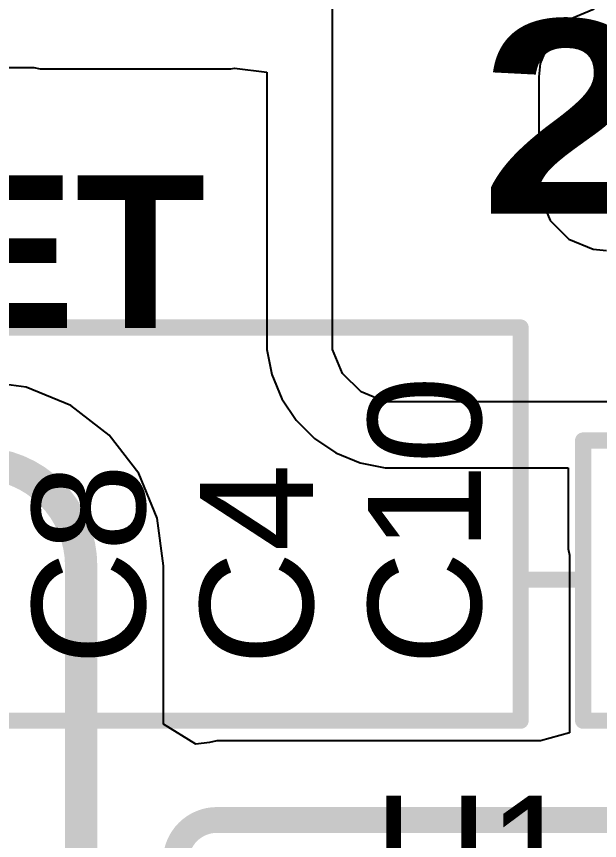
# Model space of a CAD drawing. Header units: inches. Extents: x -9 to 196, y -9 to 68.
# Drawn here: x 38.31 to 42.9, y 14.67 to 21.16 of the extents above; entities that cross this region are included whole.
import ezdxf

# ---------------------------------------------------------------- set-up
doc = ezdxf.new("R2010")
doc.units = ezdxf.units.IN
doc.layers.add('Top Layer', color=1, linetype='Continuous')
doc.layers.add('Top Overlay', color=2, linetype='Continuous')
doc.styles.add('Arial', font='', dxfattribs={"height": 0.2})
doc.styles.add('Arial Black_Bold', font='', dxfattribs={"height": 0.2})
doc.styles.add('Arial_Bold', font='', dxfattribs={"height": 0.2})
doc.styles.get('Arial').set_extended_font_data('Arial')
doc.styles.get('Arial Black_Bold').set_extended_font_data('Arial Black', bold=True)
doc.styles.get('Arial_Bold').set_extended_font_data('Arial', bold=True)

msp = doc.modelspace()

# ---------------------------------------------------------------- linework, layer by layer
at = {"layer": 'Top Layer'}
for p, q in [((40.80101568, 18.63980524), (40.80101568, 23.26298878)), ((42.86028511999999, 21.21318084), (42.66497944, 21.132292)), ((42.66497944, 21.132292), (42.51550044, 20.982813)), ((42.51550044, 20.982813), (42.4346116, 20.78750732)), ((37.99301774, 20.75498516), (38.45098228, 20.75498516)), ((38.45098228, 20.75498516), (38.5010152, 20.74503344)), ((40.00101728, 20.74503344), (40.02906395999999, 20.75061128)), ((40.02906395999999, 20.75061128), (40.28306396, 20.71854632)), ((42.4346116, 20.78750732), (42.4242103, 20.68180776)), ((38.5010152, 20.74503344), (40.00101728, 20.74503344)), ((40.28306396, 20.71854632), (40.28306396, 18.53697842)), ((42.4242103, 20.68180776), (42.4242103, 20.6818103)), ((42.4242103, 20.6818103), (42.4242103, 19.84590392)), ((42.4242103, 19.84590392), (42.43440586, 19.7423786)), ((42.43440586, 19.7423786), (42.51363861999999, 19.5510912)), ((42.51363861999999, 19.5510912), (42.66004422, 19.4046856)), ((42.66004422, 19.4046856), (42.85133162, 19.32545284)), ((42.85133162, 19.32545284), (42.95485694, 19.31525728)), ((40.80101568, 18.53697842), (40.80101568, 18.63980524)), ((40.80101568, 18.63980524), (40.80101568, 18.63980524)), ((40.28306396, 18.53697842), (40.32248984, 18.33876698)), ((40.8797125, 18.34698388), (40.80101568, 18.53697842)), ((38.39127958, 18.23938186), (38.014402, 18.28899822)), ((40.32248984, 18.33876698), (40.40118665999999, 18.14877244)), ((41.02513003999999, 18.20156634), (40.8797125, 18.34698388)), ((38.74247522, 18.09391098), (38.39127958, 18.23938186)), ((41.21512458, 18.12286952), (41.02513003999999, 18.20156634)), ((39.04405196, 17.86250428), (38.74247522, 18.09391098)), ((40.40118665999999, 18.14877244), (40.51346228, 17.98073874)), ((41.3179514, 18.12286952), (41.21512458, 18.12286952)), ((49.08623152, 18.12286952), (41.3179514, 18.12286952)), ((40.51346228, 17.98073874), (40.65888236, 17.83531866)), ((39.27545866, 17.560925), (39.04405196, 17.86250428)), ((40.65888236, 17.83531866), (40.8269186, 17.7230405)), ((40.8269186, 17.7230405), (41.01691314, 17.64434368)), ((41.01691314, 17.64434368), (41.21512458, 17.6049178)), ((41.21512458, 17.6049178), (42.65480166, 17.6049178)), ((42.65480166, 17.6049178), (42.65480166, 16.96633132)), ((39.42092954, 17.2097319), (39.27545866, 17.560925)), ((39.4705459, 16.83285432), (39.42092954, 17.2097319)), ((42.65480166, 16.96633132), (42.66475592, 16.9162857)), ((42.66475592, 16.9162857), (42.66475592, 16.45833386)), ((39.47052812, 15.58822892), (39.47052812, 16.83285432)), ((39.47052812, 16.83285432), (39.4705459, 16.83285432)), ((42.66475592, 16.45833386), (42.66475592, 15.51853894)), ((39.72453065999999, 15.42969228), (39.47052812, 15.58822892)), ((42.66475592, 15.51853894), (42.43684172, 15.45555456)), ((39.83363382, 15.44405598), (39.72453065999999, 15.42969228)), ((39.89144422, 15.45555456), (39.83363382, 15.44405598)), ((42.43684172, 15.45555456), (39.89144422, 15.45555456))]:
    msp.add_line(p, q, dxfattribs=at)
for points, const_width in [([(38.014402, 17.64153952, -0.4142135623730951), (38.8230872, 16.83285432)], 0.254), ([(39.5675866, 14.51015386, -0.4142135623730951), (39.89144422, 14.83401148)], 0.2032)]:
    msp.add_lwpolyline(points, format="xyb", dxfattribs=dict(at, const_width=const_width))
for points, const_width in [([(38.8230872, 2.42878102), (38.8230872, 16.83285432)], 0.254), ([(39.89144422, 14.83401148), (43.96220824, 14.83401148)], 0.2032)]:
    msp.add_lwpolyline(points, dxfattribs=dict(at, const_width=const_width))
for points, const_width in [([(38.7595872, 16.83285432, 1), (38.8865872, 16.83285432, 1)], 0.127), ([(38.7595872, 16.83285432, 1), (38.8865872, 16.83285432, 1)], 0.127), ([(39.84064422, 14.83401148, 1), (39.94224422, 14.83401148, 1)], 0.1016), ([(39.84064422, 14.83401148, 1), (39.94224422, 14.83401148, 1)], 0.1016)]:
    msp.add_lwpolyline(points, format="xyb", close=True, dxfattribs=dict(at, const_width=const_width))
at = {"layer": 'Top Overlay', "const_width": 0.127}
for points in [[(38.09756414, 18.70898722), (42.28011102, 18.70898722)], [(42.28011102, 15.61479732), (42.28011102, 18.70898722)], [(42.77213949999999, 17.8198272), (47.66512437999999, 17.8198272)], [(42.77213949999999, 15.61479732), (42.77213949999999, 17.8198272)], [(42.28011102, 16.72503386), (42.77213949999999, 16.72503386)], [(42.77213949999999, 16.71731226), (42.77213949999999, 16.72503386)], [(38.09756414, 15.61479732), (42.28011102, 15.61479732)], [(42.77213949999999, 15.61479732), (47.66512437999999, 15.61479732)]]:
    msp.add_lwpolyline(points, dxfattribs=at)
at = {"layer": 'Top Overlay', "const_width": 0.0635}
for points in [[(42.24836102, 18.70898722, 1), (42.31186101999999, 18.70898722, 1)], [(42.24836102, 18.70898722, 1), (42.31186101999999, 18.70898722, 1)], [(42.7403895, 17.8198272, 1), (42.8038895, 17.8198272, 1)], [(42.7403895, 17.8198272, 1), (42.8038895, 17.8198272, 1)], [(42.24836102, 16.72503386, 1), (42.31186101999999, 16.72503386, 1)], [(42.7403895, 16.72503386, 1), (42.8038895, 16.72503386, 1)], [(42.7403895, 16.72503386, 1), (42.8038895, 16.72503386, 1)], [(42.7403895, 16.71731226, 1), (42.8038895, 16.71731226, 1)], [(42.24836102, 15.61479732, 1), (42.31186101999999, 15.61479732, 1)], [(42.24836102, 15.61479732, 1), (42.31186101999999, 15.61479732, 1)], [(42.7403895, 15.61479732, 1), (42.8038895, 15.61479732, 1)], [(42.7403895, 15.61479732, 1), (42.8038895, 15.61479732, 1)]]:
    msp.add_lwpolyline(points, format="xyb", close=True, dxfattribs=at)

# ---------------------------------------------------------------- texts
at = {"layer": 'Top Overlay'}
for s, height, style, p in [('2', 1.524, 'Arial Black_Bold', (41.96417566, 19.60430166)), ('U1', 0.889, 'Arial', (41.12754538, 14.13713962))]:
    msp.add_text(s, height=height, dxfattribs=dict(at, style=style)).set_placement(p)
for s, height, rotation, style, p in [('RESET', 1.20000014, 360, 'Arial_Bold', (34.21289829999999, 18.70633038)), ('C10', 0.889, 90, 'Arial', (41.96950204, 16.04961992)), ('C8', 0.889, 90, 'Arial', (39.32579384, 16.04961992)), ('C4', 0.889, 90, 'Arial', (40.64764794, 16.04961992))]:
    msp.add_text(s, height=height, rotation=rotation, dxfattribs=dict(at, style=style)).set_placement(p)

doc.saveas('drawing.dxf')
